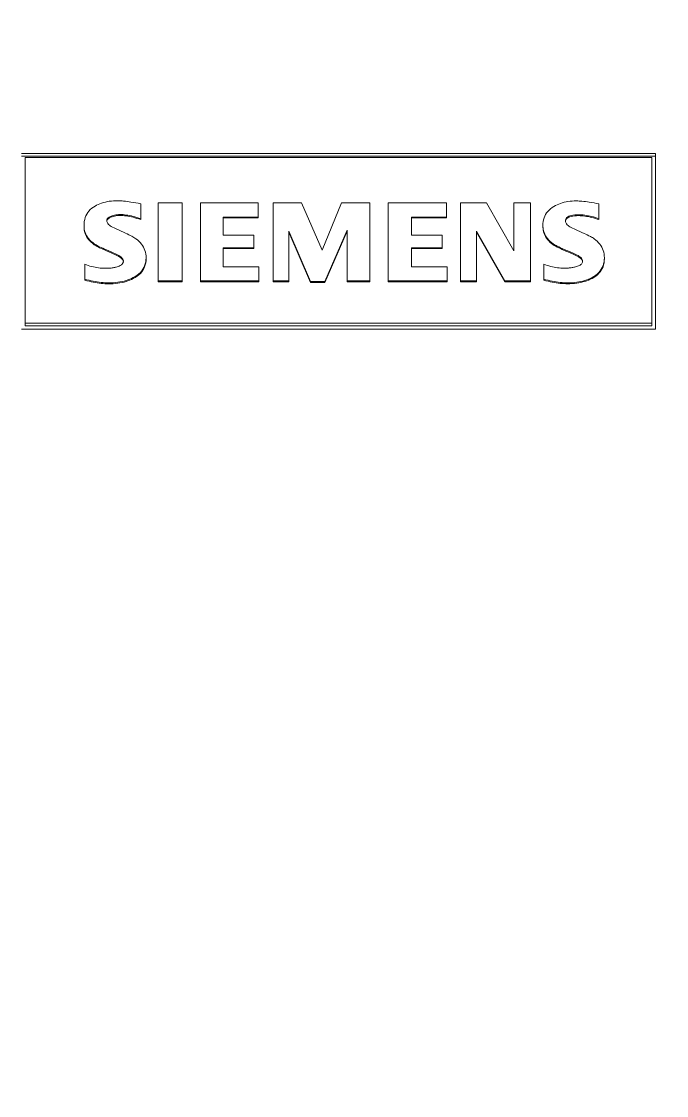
# Model space of a CAD drawing. Header units: millimetres. Extents: x 1359 to 3577, y 1336 to 3557.
# Drawn here: x 2775.22 to 2793.03, y 3288.5 to 3318.14 of the extents above; entities that cross this region are included whole.
import ezdxf

# ---------------------------------------------------------------- set-up
doc = ezdxf.new("R2010")
doc.units = ezdxf.units.MM
doc.set_wipeout_variables(frame=1)
doc.layers.add('000-PI-Oprema', color=30, linetype='Continuous', lineweight=5)

msp = doc.modelspace()

# ---------------------------------------------------------------- linework, layer by layer
for p, q in [((2956.571, 3315.201), (2756.571, 3315.201)), ((2956.571, 3313.805), (2756.571, 3313.805))]:
    msp.add_line(p, q)

# ---------------------------------------------------------------- next in the draw order: wipeouts: each hides what was drawn before it
msp.add_wipeout([(2766.571, 3330.083), (2801.371, 3330.083), (2801.371, 3183.076), (2766.571, 3183.076)])

# ---------------------------------------------------------------- next in the draw order: linework, layer by layer
at = {"layer": '000-PI-Oprema', "color": 0, "linetype": 'ByBlock', "lineweight": 0}
for p, q in [((2792.721, 3314.496), (2775.221, 3314.496)), ((2775.221, 3314.418), (2792.721, 3314.418)), ((2792.621, 3314.386), (2775.321, 3314.386)), ((2775.321, 3314.386), (2775.321, 3309.811)), ((2792.621, 3309.811), (2792.621, 3314.386)), ((2778.512, 3312.697), (2778.512, 3313.108)), ((2779.662, 3313.131), (2778.995, 3313.131)), ((2778.995, 3313.131), (2778.995, 3310.981)), ((2779.662, 3310.981), (2779.662, 3313.131)), ((2780.168, 3313.131), (2780.168, 3310.981)), ((2781.755, 3313.131), (2780.168, 3313.131)), ((2781.755, 3312.742), (2781.755, 3313.131)), ((2782.951, 3313.131), (2782.169, 3313.131)), ((2782.169, 3313.131), (2782.169, 3310.981)), ((2783.526, 3311.827), (2782.951, 3313.131)), ((2784.055, 3313.131), (2783.526, 3311.827)), ((2784.837, 3313.131), (2784.055, 3313.131)), ((2784.837, 3310.981), (2784.837, 3313.131)), ((2785.343, 3313.131), (2785.343, 3310.981)), ((2786.953, 3313.131), (2785.343, 3313.131)), ((2786.953, 3312.742), (2786.953, 3313.131)), ((2788.057, 3313.131), (2787.344, 3313.131)), ((2787.344, 3313.131), (2787.344, 3310.981)), ((2788.816, 3311.805), (2788.057, 3313.131)), ((2789.276, 3313.131), (2788.816, 3313.131)), ((2788.816, 3313.131), (2788.816, 3311.805)), ((2789.276, 3310.981), (2789.276, 3313.131)), ((2791.162, 3312.697), (2791.162, 3313.108)), ((2778.512, 3312.697), (2778.512, 3312.67)), ((2780.789, 3312.239), (2780.789, 3312.742)), ((2780.789, 3312.742), (2781.755, 3312.742)), ((2780.789, 3312.716), (2781.755, 3312.716)), ((2781.755, 3312.742), (2781.755, 3312.716)), ((2785.987, 3312.239), (2785.987, 3312.742)), ((2785.987, 3312.742), (2786.953, 3312.742)), ((2785.987, 3312.716), (2786.953, 3312.716)), ((2786.953, 3312.742), (2786.953, 3312.716)), ((2791.162, 3312.697), (2791.162, 3312.67)), ((2776.948, 3312.518), (2776.948, 3312.492)), ((2782.606, 3310.981), (2782.606, 3312.354)), ((2782.606, 3312.354), (2783.204, 3310.958)), ((2782.606, 3312.327), (2783.204, 3310.932)), ((2783.595, 3310.958), (2784.216, 3312.376)), ((2783.595, 3310.932), (2784.216, 3312.35)), ((2784.216, 3312.376), (2784.216, 3310.981)), ((2787.781, 3312.354), (2788.563, 3310.981)), ((2787.781, 3310.981), (2787.781, 3312.354)), ((2787.781, 3312.327), (2788.563, 3310.955)), ((2789.617, 3312.516), (2789.617, 3312.489)), ((2781.64, 3312.239), (2780.789, 3312.239)), ((2781.64, 3311.896), (2781.64, 3312.239)), ((2786.838, 3312.239), (2785.987, 3312.239)), ((2786.838, 3311.896), (2786.838, 3312.239)), ((2780.789, 3311.37), (2780.789, 3311.896)), ((2780.789, 3311.896), (2781.64, 3311.896)), ((2780.789, 3311.87), (2781.64, 3311.87)), ((2781.64, 3311.896), (2781.64, 3311.87)), ((2785.987, 3311.37), (2785.987, 3311.896)), ((2785.987, 3311.896), (2786.838, 3311.896)), ((2785.987, 3311.87), (2786.838, 3311.87)), ((2786.838, 3311.896), (2786.838, 3311.87)), ((2776.971, 3311.439), (2776.971, 3311.027)), ((2778.662, 3311.592), (2778.662, 3311.618)), ((2781.778, 3311.37), (2780.789, 3311.37)), ((2781.778, 3310.981), (2781.778, 3311.37)), ((2786.976, 3311.37), (2785.987, 3311.37)), ((2786.976, 3310.981), (2786.976, 3311.37)), ((2789.644, 3311.439), (2789.644, 3311.027)), ((2791.314, 3311.59), (2791.314, 3311.616)), ((2776.971, 3311.027), (2776.971, 3311.001)), ((2778.995, 3310.981), (2779.662, 3310.981)), ((2778.995, 3310.981), (2778.995, 3310.955)), ((2778.995, 3310.955), (2779.662, 3310.955)), ((2779.662, 3310.981), (2779.662, 3310.955)), ((2780.168, 3310.981), (2781.778, 3310.981)), ((2780.168, 3310.981), (2780.168, 3310.955)), ((2780.168, 3310.955), (2781.778, 3310.955)), ((2781.778, 3310.981), (2781.778, 3310.955)), ((2782.169, 3310.981), (2782.169, 3310.955)), ((2782.169, 3310.981), (2782.606, 3310.981)), ((2782.169, 3310.955), (2782.606, 3310.955)), ((2782.606, 3310.981), (2782.606, 3310.955)), ((2783.204, 3310.958), (2783.204, 3310.932)), ((2783.204, 3310.958), (2783.595, 3310.958)), ((2783.204, 3310.932), (2783.595, 3310.932)), ((2783.595, 3310.958), (2783.595, 3310.932)), ((2784.216, 3310.981), (2784.216, 3310.955)), ((2784.216, 3310.981), (2784.837, 3310.981)), ((2784.216, 3310.955), (2784.837, 3310.955)), ((2784.837, 3310.981), (2784.837, 3310.955)), ((2785.343, 3310.981), (2786.976, 3310.981)), ((2785.343, 3310.981), (2785.343, 3310.955)), ((2785.343, 3310.955), (2786.976, 3310.955)), ((2786.976, 3310.981), (2786.976, 3310.955)), ((2787.344, 3310.981), (2787.344, 3310.955)), ((2787.344, 3310.981), (2787.781, 3310.981)), ((2787.344, 3310.955), (2787.781, 3310.955)), ((2787.781, 3310.981), (2787.781, 3310.955)), ((2788.563, 3310.981), (2789.276, 3310.981)), ((2788.563, 3310.981), (2788.563, 3310.955)), ((2788.563, 3310.955), (2789.276, 3310.955)), ((2789.276, 3310.981), (2789.276, 3310.955)), ((2789.644, 3311.027), (2789.644, 3311.001)), ((2775.221, 3309.643), (2792.721, 3309.643)), ((2775.321, 3309.811), (2792.621, 3309.811)), ((2775.321, 3309.811), (2775.321, 3309.743)), ((2775.321, 3309.743), (2792.621, 3309.743)), ((2792.621, 3309.811), (2792.621, 3309.743))]:
    msp.add_line(p, q, dxfattribs=at)
msp.add_open_spline([(2792.721, 3309.643), (2792.721, 3311.261), (2792.721, 3312.879), (2792.721, 3314.496)], degree=3, dxfattribs=at)
for points, knots in [([(2778.512, 3313.108), (2778.423, 3313.124), (2778.265, 3313.153), (2778.057, 3313.182), (2777.856, 3313.196), (2777.653, 3313.182), (2777.438, 3313.135), (2777.243, 3313.05), (2777.076, 3312.92), (2776.967, 3312.729), (2776.938, 3312.52), (2776.967, 3312.314), (2777.069, 3312.136), (2777.202, 3312.015), (2777.356, 3311.93), (2777.532, 3311.848), (2777.728, 3311.769), (2777.898, 3311.691), (2778.003, 3311.617), (2778.047, 3311.528), (2778.018, 3311.446), (2777.941, 3311.39), (2777.848, 3311.359), (2777.747, 3311.339), (2777.647, 3311.329), (2777.513, 3311.325), (2777.348, 3311.335), (2777.157, 3311.373), (2777.033, 3311.414), (2776.971, 3311.439)], [0, 0, 0, 0, 0.058167, 0.103291, 0.135497, 0.18739, 0.233927, 0.276573, 0.323469, 0.367574, 0.415117, 0.457643, 0.499335, 0.545023, 0.571534, 0.61311, 0.669886, 0.707355, 0.733443, 0.751236, 0.766876, 0.785371, 0.810586, 0.829835, 0.851293, 0.875106, 0.916093, 0.9575, 1, 1, 1, 1]), ([(2791.162, 3313.108), (2791.075, 3313.123), (2790.918, 3313.15), (2790.711, 3313.178), (2790.513, 3313.19), (2790.314, 3313.175), (2790.103, 3313.126), (2789.911, 3313.039), (2789.745, 3312.909), (2789.636, 3312.72), (2789.607, 3312.514), (2789.637, 3312.312), (2789.74, 3312.135), (2789.875, 3312.014), (2790.032, 3311.927), (2790.209, 3311.845), (2790.404, 3311.767), (2790.573, 3311.691), (2790.679, 3311.619), (2790.725, 3311.532), (2790.695, 3311.451), (2790.617, 3311.397), (2790.522, 3311.365), (2790.419, 3311.344), (2790.317, 3311.332), (2790.184, 3311.327), (2790.02, 3311.337), (2789.829, 3311.374), (2789.706, 3311.415), (2789.644, 3311.439)], [0, 0, 0, 0, 0.057583, 0.102541, 0.134994, 0.185598, 0.231448, 0.274046, 0.321533, 0.365446, 0.411849, 0.454176, 0.496026, 0.542215, 0.569844, 0.611753, 0.668087, 0.705885, 0.732039, 0.749567, 0.764924, 0.783472, 0.80902, 0.829572, 0.851491, 0.87493, 0.915975, 0.95744, 1, 1, 1, 1]), ([(2776.971, 3311.027), (2777.047, 3311.005), (2777.196, 3310.968), (2777.416, 3310.932), (2777.644, 3310.92), (2777.876, 3310.933), (2778.106, 3310.981), (2778.321, 3311.066), (2778.509, 3311.196), (2778.638, 3311.393), (2778.672, 3311.611), (2778.643, 3311.821), (2778.542, 3312.006), (2778.407, 3312.132), (2778.25, 3312.222), (2778.074, 3312.307), (2777.881, 3312.39), (2777.712, 3312.469), (2777.607, 3312.545), (2777.565, 3312.63), (2777.587, 3312.7), (2777.644, 3312.747), (2777.715, 3312.776), (2777.791, 3312.797), (2777.865, 3312.808), (2777.973, 3312.813), (2778.12, 3312.8), (2778.311, 3312.761), (2778.443, 3312.72), (2778.512, 3312.697)], [0, 0, 0, 0, 0.050995, 0.09847, 0.142842, 0.197361, 0.247009, 0.29309, 0.345193, 0.39189, 0.440408, 0.484338, 0.527032, 0.573288, 0.601245, 0.643101, 0.698989, 0.736572, 0.762873, 0.781014, 0.793261, 0.807604, 0.826728, 0.842361, 0.858321, 0.874793, 0.911417, 0.952987, 1, 1, 1, 1]), ([(2777.574, 3312.614), (2777.574, 3312.633), (2777.587, 3312.674), (2777.644, 3312.721), (2777.715, 3312.75), (2777.791, 3312.771), (2777.865, 3312.782), (2777.973, 3312.787), (2778.12, 3312.774), (2778.311, 3312.735), (2778.443, 3312.694), (2778.512, 3312.67)], [0, 0, 0, 0, 0.055445, 0.120976, 0.208352, 0.279775, 0.352692, 0.427952, 0.59528, 0.785205, 1, 1, 1, 1]), ([(2789.644, 3311.027), (2789.72, 3311.005), (2789.869, 3310.968), (2790.088, 3310.934), (2790.315, 3310.922), (2790.545, 3310.936), (2790.773, 3310.984), (2790.984, 3311.069), (2791.169, 3311.199), (2791.293, 3311.396), (2791.324, 3311.612), (2791.295, 3311.821), (2791.195, 3312.003), (2791.063, 3312.128), (2790.908, 3312.216), (2790.735, 3312.3), (2790.542, 3312.381), (2790.375, 3312.459), (2790.27, 3312.534), (2790.222, 3312.635), (2790.272, 3312.747), (2790.418, 3312.799), (2790.589, 3312.81), (2790.781, 3312.798), (2790.971, 3312.76), (2791.098, 3312.72), (2791.162, 3312.697)], [0, 0, 0, 0, 0.051177, 0.098821, 0.143351, 0.197996, 0.24762, 0.293548, 0.344848, 0.391383, 0.440309, 0.484046, 0.526614, 0.57274, 0.600034, 0.641579, 0.697513, 0.73523, 0.761625, 0.77983, 0.802755, 0.831617, 0.874986, 0.914128, 0.955604, 1, 1, 1, 1]), ([(2790.237, 3312.608), (2790.237, 3312.641), (2790.274, 3312.721), (2790.418, 3312.772), (2790.589, 3312.784), (2790.781, 3312.771), (2790.971, 3312.734), (2791.098, 3312.694), (2791.162, 3312.67)], [0, 0, 0, 0, 0.099403, 0.231182, 0.429201, 0.607916, 0.797292, 1, 1, 1, 1]), ([(2776.948, 3312.492), (2776.948, 3312.49), (2776.949, 3312.421), (2776.967, 3312.288), (2777.069, 3312.11), (2777.202, 3311.989), (2777.356, 3311.903), (2777.532, 3311.822), (2777.728, 3311.743), (2777.898, 3311.665), (2778.003, 3311.591), (2778.035, 3311.525), (2778.036, 3311.497), (2778.036, 3311.496)], [0, 0, 0, 0, 0.003861, 0.129706, 0.253085, 0.388286, 0.466739, 0.589774, 0.757789, 0.86867, 0.94587, 0.998526, 1, 1, 1, 1]), ([(2789.617, 3312.489), (2789.617, 3312.486), (2789.618, 3312.419), (2789.637, 3312.286), (2789.74, 3312.109), (2789.875, 3311.987), (2790.032, 3311.901), (2790.209, 3311.819), (2790.404, 3311.741), (2790.573, 3311.664), (2790.679, 3311.593), (2790.713, 3311.528), (2790.714, 3311.5), (2790.714, 3311.499)], [0, 0, 0, 0, 0.00443, 0.128976, 0.252123, 0.388036, 0.469334, 0.592651, 0.758417, 0.869639, 0.946597, 0.998175, 1, 1, 1, 1]), ([(2776.971, 3311.001), (2777.047, 3310.979), (2777.196, 3310.941), (2777.416, 3310.906), (2777.644, 3310.894), (2777.876, 3310.907), (2778.106, 3310.955), (2778.321, 3311.04), (2778.509, 3311.17), (2778.638, 3311.367), (2778.662, 3311.516), (2778.662, 3311.591)], [0, 0, 0, 0, 0.115804, 0.223612, 0.324376, 0.448182, 0.560926, 0.66557, 0.783888, 0.889933, 1, 1, 1, 1]), ([(2789.644, 3311.001), (2789.72, 3310.979), (2789.869, 3310.942), (2790.088, 3310.908), (2790.315, 3310.896), (2790.545, 3310.91), (2790.773, 3310.958), (2790.984, 3311.043), (2791.169, 3311.173), (2791.292, 3311.369), (2791.314, 3311.515), (2791.314, 3311.59)], [0, 0, 0, 0, 0.116464, 0.224888, 0.326227, 0.450584, 0.563514, 0.668033, 0.784777, 0.890676, 1, 1, 1, 1])]:
    msp.add_open_spline(points, degree=3, knots=knots, dxfattribs=at)

doc.saveas('drawing.dxf')
